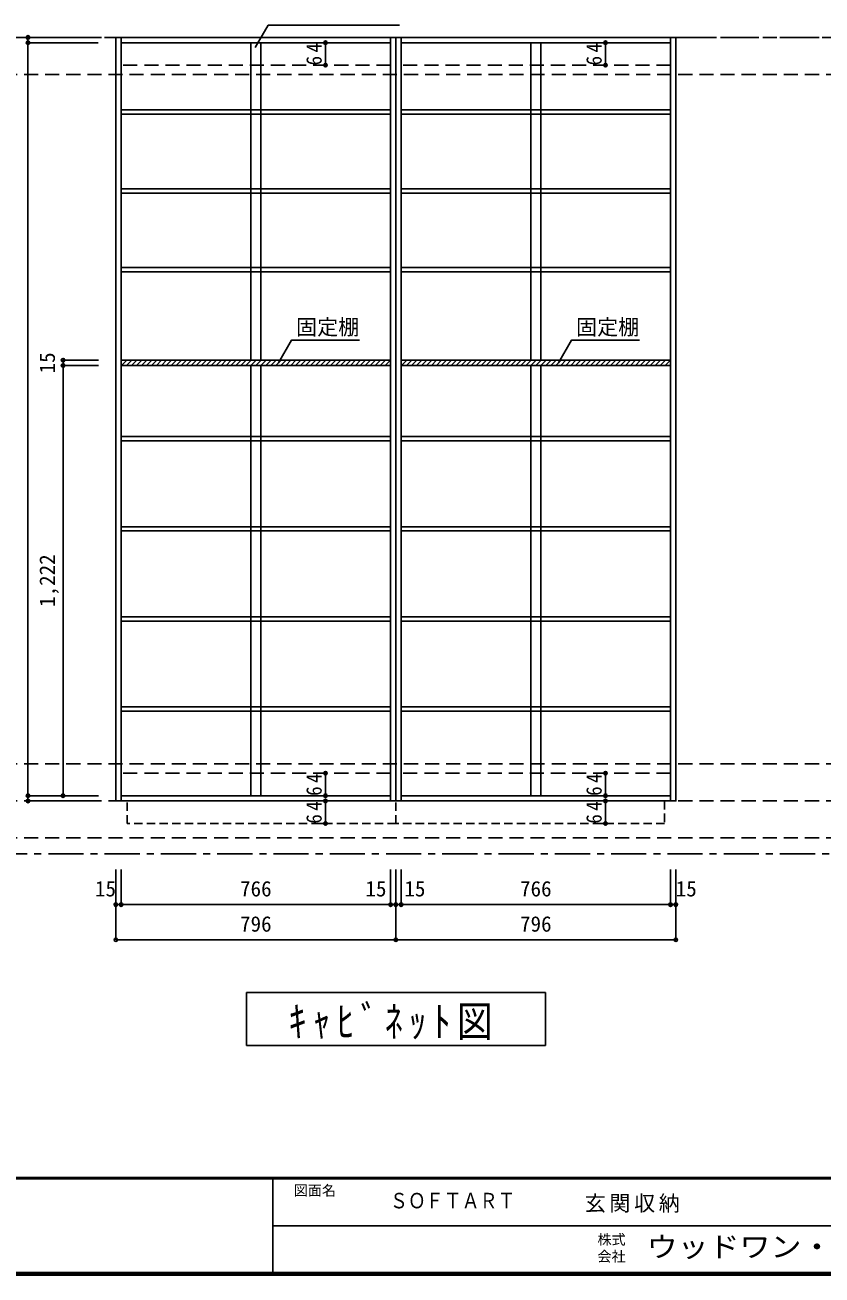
# Model space of a CAD drawing. Units: millimetres at full size, sheet at 1:20; some dimension numbers follow another scale. Extents: x -3893 to 3907, y -2871 to 2783.
# Drawn here: x -698 to 1568, y -2803 to 748 of the extents above; entities that cross this region are included whole.
import ezdxf
from ezdxf.enums import TextEntityAlignment as Align

# ---------------------------------------------------------------- set-up
doc = ezdxf.new("R2010")
doc.units = ezdxf.units.MM
doc.header["$LTSCALE"] = 20
doc.header["$PDMODE"] = 32
doc.header["$PDSIZE"] = 10
for name, pattern in [('CHAIN1', [8, 5, -1, 1, -1]), ('DASHED1', [1.8, 1.2, -0.6]), ('DASHED2', [3, 2, -1])]:
    doc.linetypes.add(name, pattern=pattern)
for name, color, linetype in [('0-1_本体', 2, 'Continuous'), ('0-4_棚', 3, 'Continuous'), ('0-7_', 7, 'Continuous'), ('0-9_', 7, 'DASHED1'), ('0-A_文字', 7, 'Continuous'), ('0-B_寸法', 7, 'Continuous'), ('0-C_ハッチ', 4, 'Continuous'), ('F-1_枠', 6, 'Continuous'), ('F-A_文字', 7, 'Continuous')]:
    doc.layers.add(name, color=color, linetype=linetype)
doc.styles.add('HG明朝B', font='')
doc.styles.add('ＭＳ ゴシック', font='')
doc.styles.get('HG明朝B').set_extended_font_data('HG明朝B')
doc.styles.get('ＭＳ ゴシック').set_extended_font_data('MS Gothic')

msp = doc.modelspace()

# ---------------------------------------------------------------- linework, layer by layer
at = {"layer": '0-1_本体', "color": 3}
for p, q in [((-439.2, 712.33), (356.8, 712.33)), ((-439.2, -1456.67), (-439.2, 712.33)), ((-424.2, -1456.67), (-424.2, 712.33)), ((341.8, 712.33), (341.8, -1456.67)), ((356.8, 712.33), (356.8, -1456.67)), ((356.8, 712.33), (1152.8, 712.33)), ((371.8, -1456.67), (371.8, 712.33)), ((1137.8, 712.33), (1137.8, -1456.67)), ((-424.2, 697.33), (341.8, 697.33)), ((371.8, 697.33), (1137.8, 697.33)), ((341.8, -1441.67), (-424.2, -1441.67)), ((1137.8, -1441.67), (371.8, -1441.67)), ((356.8, -1456.67), (-439.2, -1456.67))]:
    msp.add_line(p, q, dxfattribs=at)
at = {"layer": '0-1_本体', "color": 7, "linetype": 'DASHED2'}
for p, q in [((341.8, 633.33), (-424.2, 633.33)), ((1137.8, 633.33), (371.8, 633.33)), ((341.8, -1377.67), (-424.2, -1377.67)), ((1137.8, -1377.67), (371.8, -1377.67))]:
    msp.add_line(p, q, dxfattribs=at)
at = {"layer": '0-1_本体', "color": 3}
msp.add_lwpolyline([(1152.8, 712.33), (1152.8, -1456.67), (356.8, -1456.67)], dxfattribs=at)
at = {"layer": '0-4_棚'}
for p, q in [((-424.2, 506.33), (341.8, 506.33)), ((-424.2, 506.33), (-424.2, 494.33)), ((371.8, 506.33), (1137.8, 506.33)), ((371.8, 506.33), (371.8, 494.33)), ((-424.2, 494.33), (341.8, 494.33)), ((371.8, 494.33), (1137.8, 494.33)), ((-424.2, 282.33), (341.8, 282.33)), ((-424.2, 282.33), (-424.2, 270.33)), ((-424.2, 270.33), (341.8, 270.33)), ((371.8, 282.33), (1137.8, 282.33)), ((371.8, 282.33), (371.8, 270.33)), ((371.8, 270.33), (1137.8, 270.33)), ((-424.2, 58.33), (341.8, 58.33)), ((-424.2, 58.33), (-424.2, 46.33)), ((-424.2, 46.33), (341.8, 46.33)), ((371.8, 58.33), (1137.8, 58.33)), ((371.8, 58.33), (371.8, 46.33)), ((371.8, 46.33), (1137.8, 46.33)), ((341.8, -204.67), (-424.2, -204.67)), ((1137.8, -204.67), (371.8, -204.67)), ((341.8, -219.67), (-424.2, -219.67)), ((1137.8, -219.67), (371.8, -219.67)), ((-424.2, -421.67), (341.8, -421.67)), ((-424.2, -421.67), (-424.2, -433.67)), ((371.8, -421.67), (1137.8, -421.67)), ((371.8, -421.67), (371.8, -433.67)), ((-424.2, -433.67), (341.8, -433.67)), ((371.8, -433.67), (1137.8, -433.67)), ((-424.2, -677.67), (341.8, -677.67)), ((-424.2, -677.67), (-424.2, -689.67)), ((-424.2, -689.67), (341.8, -689.67)), ((371.8, -677.67), (1137.8, -677.67)), ((371.8, -677.67), (371.8, -689.67)), ((371.8, -689.67), (1137.8, -689.67)), ((-424.2, -933.67), (341.8, -933.67)), ((-424.2, -933.67), (-424.2, -945.67)), ((-424.2, -945.67), (341.8, -945.67)), ((371.8, -933.67), (1137.8, -933.67)), ((371.8, -933.67), (371.8, -945.67)), ((371.8, -945.67), (1137.8, -945.67)), ((341.8, -1189.67), (-424.2, -1189.67)), ((341.8, -1201.67), (-424.2, -1201.67)), ((1137.8, -1189.67), (371.8, -1189.67)), ((1137.8, -1201.67), (371.8, -1201.67))]:
    msp.add_line(p, q, dxfattribs=at)
at = {"layer": '0-7_'}
for p, q in [((-55.2, 697.33), (-55.2, 506.33)), ((-27.2, 697.33), (-27.2, 506.33)), ((740.8, 697.33), (740.8, 506.33)), ((768.8, 697.33), (768.8, 506.33)), ((-55.2, 494.33), (-55.2, 282.33)), ((-27.2, 494.33), (-27.2, 282.33)), ((740.8, 494.33), (740.8, 282.33)), ((768.8, 494.33), (768.8, 282.33)), ((-55.2, 270.33), (-55.2, 58.33)), ((-27.2, 270.33), (-27.2, 58.33)), ((740.8, 270.33), (740.8, 58.33)), ((768.8, 270.33), (768.8, 58.33)), ((-55.2, 46.33), (-55.2, -204.67)), ((-27.2, 46.33), (-27.2, -204.67)), ((740.8, 46.33), (740.8, -204.67)), ((768.8, 46.33), (768.8, -204.67)), ((-55.2, -219.67), (-55.2, -421.67)), ((-27.2, -219.67), (-27.2, -421.67)), ((740.8, -219.67), (740.8, -421.67)), ((768.8, -219.67), (768.8, -421.67)), ((-55.2, -433.67), (-55.2, -677.67)), ((-27.2, -433.67), (-27.2, -677.67)), ((740.8, -433.67), (740.8, -677.67)), ((768.8, -433.67), (768.8, -677.67)), ((-55.2, -689.67), (-55.2, -933.67)), ((-27.2, -689.67), (-27.2, -933.67)), ((740.8, -689.67), (740.8, -933.67)), ((768.8, -689.67), (768.8, -933.67)), ((-55.2, -945.67), (-55.2, -1189.67)), ((-27.2, -945.67), (-27.2, -1189.67)), ((740.8, -945.67), (740.8, -1189.67)), ((768.8, -945.67), (768.8, -1189.67)), ((-55.2, -1201.67), (-55.2, -1441.67)), ((-27.2, -1201.67), (-27.2, -1441.67)), ((740.8, -1201.67), (740.8, -1441.67)), ((768.8, -1201.67), (768.8, -1441.67))]:
    msp.add_line(p, q, dxfattribs=at)
at = {"layer": '0-7_', "linetype": 'DASHED1'}
for p, q in [((-55.2, 494.33), (-55.2, 506.33)), ((-27.2, 494.33), (-27.2, 506.33)), ((740.8, 494.33), (740.8, 506.33)), ((768.8, 494.33), (768.8, 506.33)), ((-55.2, 270.33), (-55.2, 282.33)), ((-27.2, 270.33), (-27.2, 282.33)), ((740.8, 270.33), (740.8, 282.33)), ((768.8, 270.33), (768.8, 282.33)), ((-55.2, 46.33), (-55.2, 58.33)), ((-27.2, 46.33), (-27.2, 58.33)), ((740.8, 46.33), (740.8, 58.33)), ((768.8, 46.33), (768.8, 58.33)), ((-55.2, -433.67), (-55.2, -421.67)), ((-27.2, -433.67), (-27.2, -421.67)), ((740.8, -433.67), (740.8, -421.67)), ((768.8, -433.67), (768.8, -421.67)), ((-55.2, -689.67), (-55.2, -677.67)), ((-27.2, -689.67), (-27.2, -677.67)), ((740.8, -689.67), (740.8, -677.67)), ((768.8, -689.67), (768.8, -677.67)), ((-55.2, -945.67), (-55.2, -933.67)), ((-27.2, -945.67), (-27.2, -933.67)), ((740.8, -945.67), (740.8, -933.67)), ((768.8, -945.67), (768.8, -933.67)), ((-55.2, -1201.67), (-55.2, -1189.67)), ((-27.2, -1201.67), (-27.2, -1189.67)), ((740.8, -1201.67), (740.8, -1189.67)), ((768.8, -1201.67), (768.8, -1189.67))]:
    msp.add_line(p, q, dxfattribs=at)
at = {"layer": '0-9_'}
for p, q in [((-407.2, -1456.67), (356.8, -1456.67)), ((-407.2, -1520.67), (-407.2, -1456.67)), ((356.8, -1456.67), (1120.8, -1456.67)), ((356.8, -1520.67), (356.8, -1456.67)), ((356.8, -1520.67), (-407.2, -1520.67))]:
    msp.add_line(p, q, dxfattribs=at)
msp.add_lwpolyline([(1120.8, -1456.67), (1120.8, -1520.67), (356.8, -1520.67)], dxfattribs=at)
at = {"layer": '0-A_文字'}
for p, q in [((-43.22, 683.79), (-6.35, 747.63)), ((-6.35, 747.63), (366.79, 747.63)), ((-68.2, -2151.17), (-68.2, -2001.17)), ((-68.2, -2001.17), (781.8, -2001.17)), ((781.8, -2001.17), (781.8, -2151.17)), ((781.8, -2151.17), (-68.2, -2151.17))]:
    msp.add_line(p, q, dxfattribs=at)
at = {"layer": '0-A_文字', "linetype": 'CHAIN1'}
for p, q in [((-3031.2, 712.33), (2519.8, 712.33)), ((-3031.2, -1606.67), (2519.8, -1606.67))]:
    msp.add_line(p, q, dxfattribs=at)
at = {"layer": '0-A_文字'}
for points in [[(22.94, -211.68), (59.8, -147.83), (253.77, -147.83)], [(818.94, -211.68), (855.8, -147.83), (1049.77, -147.83)]]:
    msp.add_lwpolyline(points, dxfattribs=at)
at = {"layer": '0-B_寸法', "color": 4, "linetype": 'DASHED2'}
for p, q in [((2519.8, 712.33), (-3031.2, 712.33)), ((2519.8, 607.33), (-3031.2, 607.33)), ((2519.8, -1351.67), (-3031.2, -1351.67)), ((2519.8, -1456.67), (-3031.2, -1456.67)), ((2519.8, -1561.67), (-3031.2, -1561.67))]:
    msp.add_line(p, q, dxfattribs=at)
at = {"layer": '0-B_寸法', "color": 4}
for p, q in [((-689.2, 712.33), (-489.2, 712.33)), ((-689.2, 712.33), (-689.2, -1456.67)), ((-689.2, 697.33), (-489.2, 697.33)), ((156.62, 697.33), (127.38, 697.33)), ((156.62, 697.33), (156.62, 633.33)), ((952.62, 697.33), (923.38, 697.33)), ((952.62, 697.33), (952.62, 633.33)), ((156.62, 633.33), (127.38, 633.33)), ((952.62, 633.33), (923.38, 633.33)), ((-589.3, -204.67), (-488.33, -204.67)), ((-589.3, -219.67), (-589.3, -204.67)), ((-589.3, -219.67), (-488.33, -219.67)), ((-589.3, -1441.67), (-589.3, -219.67)), ((156.62, -1377.67), (127.38, -1377.67)), ((156.62, -1377.67), (156.62, -1441.67)), ((952.62, -1377.67), (923.38, -1377.67)), ((952.62, -1377.67), (952.62, -1441.67)), ((-689.2, -1441.67), (-488.33, -1441.67)), ((156.62, -1441.67), (127.38, -1441.67)), ((952.62, -1441.67), (923.38, -1441.67)), ((-689.2, -1456.67), (-489.2, -1456.67)), ((156.62, -1456.67), (127.38, -1456.67)), ((156.62, -1456.67), (156.62, -1520.67)), ((952.62, -1456.67), (923.38, -1456.67)), ((952.62, -1456.67), (952.62, -1520.67)), ((156.62, -1520.67), (127.38, -1520.67)), ((952.62, -1520.67), (923.38, -1520.67)), ((-439.2, -1851.17), (-439.2, -1651.17)), ((-424.2, -1751.17), (-424.2, -1651.17)), ((341.8, -1751.17), (341.8, -1651.17)), ((356.8, -1851.17), (356.8, -1651.17)), ((371.8, -1751.17), (371.8, -1651.17)), ((1137.8, -1751.17), (1137.8, -1651.17)), ((1152.8, -1851.17), (1152.8, -1651.17)), ((-439.2, -1751.17), (356.8, -1751.17)), ((356.8, -1751.17), (1152.8, -1751.17)), ((-439.2, -1851.17), (356.8, -1851.17)), ((356.8, -1851.17), (1152.8, -1851.17))]:
    msp.add_line(p, q, dxfattribs=at)
at = {"layer": '0-B_寸法'}
for p in [(-689.2, 712.33), (-689.2, 697.33), (156.62, 697.33), (952.62, 697.33), (156.62, 633.33), (952.62, 633.33), (-589.3, -204.67), (-589.3, -219.67), (156.62, -1377.67), (952.62, -1377.67), (-689.2, -1441.67), (-689.2, -1456.67), (-589.3, -1441.67), (156.62, -1441.67), (156.62, -1456.67), (952.62, -1441.67), (952.62, -1456.67), (156.62, -1520.67), (952.62, -1520.67), (-439.2, -1751.17), (-424.2, -1751.17), (341.8, -1751.17), (356.8, -1751.17), (371.8, -1751.17), (1137.8, -1751.17), (1152.8, -1751.17), (-439.2, -1851.17), (356.8, -1851.17), (1152.8, -1851.17)]:
    msp.add_point(p, dxfattribs=at)
at = {"layer": '0-C_ハッチ'}
for p, q in [((-424.2, -206.65), (-422.22, -204.67)), ((-423.07, -219.67), (-408.07, -204.67)), ((-408.93, -219.67), (-393.93, -204.67)), ((-394.79, -219.67), (-379.79, -204.67)), ((-380.65, -219.67), (-365.65, -204.67)), ((-366.51, -219.67), (-351.51, -204.67)), ((-352.36, -219.67), (-337.36, -204.67)), ((-338.22, -219.67), (-323.22, -204.67)), ((-324.08, -219.67), (-309.08, -204.67)), ((-309.94, -219.67), (-294.94, -204.67)), ((-295.8, -219.67), (-280.8, -204.67)), ((-281.65, -219.67), (-266.65, -204.67)), ((-267.51, -219.67), (-252.51, -204.67)), ((-253.37, -219.67), (-238.37, -204.67)), ((-239.23, -219.67), (-224.23, -204.67)), ((-225.08, -219.67), (-210.08, -204.67)), ((-210.94, -219.67), (-195.94, -204.67)), ((-196.8, -219.67), (-181.8, -204.67)), ((-182.66, -219.67), (-167.66, -204.67)), ((-168.52, -219.67), (-153.52, -204.67)), ((-154.37, -219.67), (-139.37, -204.67)), ((-140.23, -219.67), (-125.23, -204.67)), ((-126.09, -219.67), (-111.09, -204.67)), ((-111.95, -219.67), (-96.95, -204.67)), ((-97.81, -219.67), (-82.81, -204.67)), ((-83.66, -219.67), (-68.66, -204.67)), ((-69.52, -219.67), (-54.52, -204.67)), ((-55.38, -219.67), (-40.38, -204.67)), ((-41.24, -219.67), (-26.24, -204.67)), ((-27.09, -219.67), (-12.09, -204.67)), ((-12.95, -219.67), (2.05, -204.67)), ((1.19, -219.67), (16.19, -204.67)), ((15.33, -219.67), (30.33, -204.67)), ((29.47, -219.67), (44.47, -204.67)), ((43.62, -219.67), (58.62, -204.67)), ((57.76, -219.67), (72.76, -204.67)), ((71.9, -219.67), (86.9, -204.67)), ((86.04, -219.67), (101.04, -204.67)), ((100.18, -219.67), (115.18, -204.67)), ((114.33, -219.67), (129.33, -204.67)), ((128.47, -219.67), (143.47, -204.67)), ((142.61, -219.67), (157.61, -204.67)), ((156.75, -219.67), (171.75, -204.67)), ((170.9, -219.67), (185.9, -204.67)), ((185.04, -219.67), (200.04, -204.67)), ((199.18, -219.67), (214.18, -204.67)), ((213.32, -219.67), (228.32, -204.67)), ((227.46, -219.67), (242.46, -204.67)), ((241.61, -219.67), (256.61, -204.67)), ((255.75, -219.67), (270.75, -204.67)), ((269.89, -219.67), (284.89, -204.67)), ((284.03, -219.67), (299.03, -204.67)), ((298.17, -219.67), (313.17, -204.67)), ((312.32, -219.67), (327.32, -204.67)), ((326.46, -219.67), (341.46, -204.67)), ((371.8, -206.65), (373.78, -204.67)), ((372.93, -219.67), (387.93, -204.67)), ((387.07, -219.67), (402.07, -204.67)), ((401.21, -219.67), (416.21, -204.67)), ((415.35, -219.67), (430.35, -204.67)), ((429.49, -219.67), (444.49, -204.67)), ((443.64, -219.67), (458.64, -204.67)), ((457.78, -219.67), (472.78, -204.67)), ((471.92, -219.67), (486.92, -204.67)), ((486.06, -219.67), (501.06, -204.67)), ((500.2, -219.67), (515.2, -204.67)), ((514.35, -219.67), (529.35, -204.67)), ((528.49, -219.67), (543.49, -204.67)), ((542.63, -219.67), (557.63, -204.67)), ((556.77, -219.67), (571.77, -204.67)), ((570.92, -219.67), (585.92, -204.67)), ((585.06, -219.67), (600.06, -204.67)), ((599.2, -219.67), (614.2, -204.67)), ((613.34, -219.67), (628.34, -204.67)), ((627.48, -219.67), (642.48, -204.67)), ((641.63, -219.67), (656.63, -204.67)), ((655.77, -219.67), (670.77, -204.67)), ((669.91, -219.67), (684.91, -204.67)), ((684.05, -219.67), (699.05, -204.67)), ((698.19, -219.67), (713.19, -204.67)), ((712.34, -219.67), (727.34, -204.67)), ((726.48, -219.67), (741.48, -204.67)), ((740.62, -219.67), (755.62, -204.67)), ((754.76, -219.67), (769.76, -204.67)), ((768.91, -219.67), (783.91, -204.67)), ((783.05, -219.67), (798.05, -204.67)), ((797.19, -219.67), (812.19, -204.67)), ((811.33, -219.67), (826.33, -204.67)), ((825.47, -219.67), (840.47, -204.67)), ((839.62, -219.67), (854.62, -204.67)), ((853.76, -219.67), (868.76, -204.67)), ((867.9, -219.67), (882.9, -204.67)), ((882.04, -219.67), (897.04, -204.67)), ((896.18, -219.67), (911.18, -204.67)), ((910.33, -219.67), (925.33, -204.67)), ((924.47, -219.67), (939.47, -204.67)), ((938.61, -219.67), (953.61, -204.67)), ((952.75, -219.67), (967.75, -204.67)), ((966.9, -219.67), (981.9, -204.67)), ((981.04, -219.67), (996.04, -204.67)), ((995.18, -219.67), (1010.18, -204.67)), ((1009.32, -219.67), (1024.32, -204.67)), ((1023.46, -219.67), (1038.46, -204.67)), ((1037.61, -219.67), (1052.61, -204.67)), ((1051.75, -219.67), (1066.75, -204.67)), ((1065.89, -219.67), (1080.89, -204.67)), ((1080.03, -219.67), (1095.03, -204.67)), ((1094.17, -219.67), (1109.17, -204.67)), ((1108.32, -219.67), (1123.32, -204.67)), ((1122.46, -219.67), (1137.46, -204.67)), ((340.6, -219.67), (341.8, -218.47)), ((1136.6, -219.67), (1137.8, -218.47))]:
    msp.add_line(p, q, dxfattribs=at)
at = {"layer": 'F-1_枠'}
for p, q in [((3906.61, -2526.67), (-3893.39, -2526.67)), ((3906.61, -2530), (-3893.39, -2530)), ((6.61, -2530), (6.61, -2796.67)), ((6.61, -2663.33), (3899.95, -2663.34)), ((3906.61, -2796.67), (-3893.39, -2796.67)), ((3906.61, -2800), (-3893.39, -2800)), ((3906.61, -2803.33), (-3893.39, -2803.33))]:
    msp.add_line(p, q, dxfattribs=at)

# ---------------------------------------------------------------- texts
at = {"layer": '0-A_文字', "style": 'ＭＳ ゴシック'}
for p in [(72.94, -145.7), (868.94, -145.7)]:
    msp.add_text('固定棚', height=43.99, dxfattribs=at).set_placement(p, align=Align.BOTTOM_LEFT)
at = {"layer": '0-A_文字', "insert": (51.8, -2136.17), "char_height": 87.98, "attachment_point": 7, "style": 'ＭＳ ゴシック'}
msp.add_mtext('\\T1.34;\\W0.85;ｷｬﾋﾞﾈｯﾄ図', dxfattribs=at)
at = {"layer": '0-B_寸法', "style": 'ＭＳ ゴシック'}
for s, p in [('15', (-599.3, -242.17)), ('1,222', (-599.3, -905.67))]:
    msp.add_text(s, height=43.99, rotation=90, dxfattribs=at).set_placement(p, align=Align.BOTTOM_LEFT)
for s, p in [('15', (-498.7, -1741.17)), ('766', (-86.2, -1741.17)), ('15', (270.26, -1741.17)), ('15', (381.03, -1741.17)), ('766', (709.8, -1741.17)), ('15', (1152.45, -1741.17)), ('796', (-86.2, -1841.17)), ('796', (709.8, -1841.17))]:
    msp.add_text(s, height=43.99, dxfattribs=at).set_placement(p, align=Align.BOTTOM_LEFT)
at = {"layer": '0-B_寸法', "char_height": 43.99, "attachment_point": 7, "rotation": 90, "style": 'ＭＳ ゴシック'}
for insert in [(146.62, 632.83), (942.62, 632.83), (146.62, -1442.17), (942.62, -1442.17), (146.62, -1521.17), (942.62, -1521.17)]:
    msp.add_mtext('\\T1.36;\\W0.9;64', dxfattribs=dict(at, insert=insert))
at = {"layer": 'F-A_文字', "style": 'ＭＳ ゴシック'}
for s, p in [('図面名', (66.61, -2586.67)), ('株式', (929.94, -2726)), ('会社', (929.94, -2774))]:
    msp.add_text(s, height=29.33, dxfattribs=at).set_placement(p, align=Align.BOTTOM_LEFT)
at = {"layer": 'F-A_文字'}
for s, height, style, width, p in [('ＳＯＦＴＡＲＴ', 43.99, 'HG明朝B', 0.85, (339.95, -2627.19)), ('ウッドワン・・・', 58.65, 'ＭＳ ゴシック', 1.1, (1069.94, -2770))]:
    msp.add_text(s, height=height, dxfattribs=dict(at, style=style, width=width)).set_placement(p, align=Align.BOTTOM_LEFT)
at = {"layer": 'F-A_文字', "insert": (893.56, -2626.67), "char_height": 43.99, "attachment_point": 7, "style": 'ＭＳ ゴシック'}
msp.add_mtext('\\T1.17;玄関収納', dxfattribs=at)

doc.saveas('drawing.dxf')
